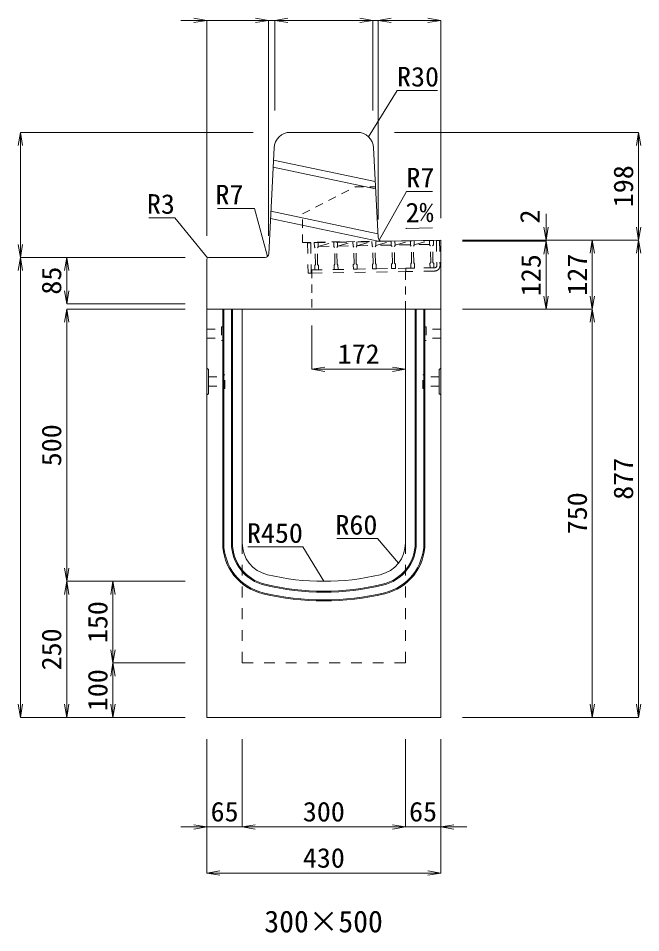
# Model space of a CAD drawing. Units: millimetres at full size. Extents: x -22536 to 51867, y -19720 to 38340.
# Drawn here: x -17531 to -16386, y 33411 to 35091 of the extents above; entities that cross this region are included whole.
import ezdxf
from ezdxf.enums import TextEntityAlignment as Align

# ---------------------------------------------------------------- set-up
doc = ezdxf.new("R2010")
doc.units = ezdxf.units.MM
doc.header["$LTSCALE"] = 20
for name, pattern in [('USER1', [2, 1, -1]), ('USER2', [1.35, 0.75, -0.6]), ('USER3', [1.35, 0.75, -0.6]), ('USER4', [2, 1, -1])]:
    doc.linetypes.add(name, pattern=pattern)
for name, color, linetype, lineweight in [('インサート', 3, 'USER2', 9), ('寸法線', 7, 'Continuous', 13), ('引出線', 4, 'Continuous', 13), ('本体', 2, 'Continuous', 13), ('目地', 132, 'Continuous', 5), ('ｸﾞﾚｰﾁﾝｸﾞ', 7, 'USER4', 9)]:
    doc.layers.add(name, color=color, linetype=linetype, lineweight=lineweight)
doc.layers.add('文字', color=7, linetype='Continuous')
doc.styles.add('ＭＳ 明朝', font='')
doc.styles.get('ＭＳ 明朝').set_extended_font_data('MS Mincho')

# ---------------------------------------------------------------- blocks, each defined once
blk = doc.blocks.new('open_arrow')
at = {"color": 0, "linetype": 'Continuous', "lineweight": -2}
blk.add_lwpolyline([(7.5, 1.25), (0, 0), (7.5, -1.25)], dxfattribs=at)

msp = doc.modelspace()

# ---------------------------------------------------------------- linework, layer by layer
at = {"layer": 'インサート'}
for p, q in [((-17183.88, 34520.08), (-17156.88, 34520.08)), ((-17183.88, 34520.08), (-17183.88, 34503.08)), ((-17153.88, 34524.08), (-17156.88, 34524.08)), ((-17156.88, 34524.08), (-17156.88, 34499.08)), ((-17153.88, 34499.08), (-17153.88, 34524.08)), ((-16783.88, 34524.08), (-16780.88, 34524.08)), ((-16783.88, 34499.08), (-16783.88, 34524.08)), ((-16780.88, 34524.08), (-16780.88, 34499.08)), ((-16753.88, 34520.08), (-16780.88, 34520.08)), ((-16753.88, 34520.08), (-16753.88, 34503.08)), ((-17183.88, 34503.08), (-17156.88, 34503.08)), ((-17156.88, 34499.08), (-17153.88, 34499.08)), ((-16780.88, 34499.08), (-16783.88, 34499.08)), ((-16753.88, 34503.08), (-16780.88, 34503.08)), ((-17180.68, 34432.08), (-17153.68, 34432.08)), ((-17180.68, 34432.08), (-17180.68, 34415.08)), ((-17150.68, 34436.08), (-17153.68, 34436.08)), ((-17153.68, 34436.08), (-17153.68, 34411.08)), ((-17150.68, 34411.08), (-17150.68, 34436.08)), ((-16787.08, 34436.08), (-16784.08, 34436.08)), ((-16787.08, 34411.08), (-16787.08, 34436.08)), ((-16784.08, 34436.08), (-16784.08, 34411.08)), ((-16757.08, 34432.08), (-16784.08, 34432.08)), ((-16757.08, 34432.08), (-16757.08, 34415.08)), ((-17180.68, 34415.08), (-17153.68, 34415.08)), ((-17153.68, 34411.08), (-17150.68, 34411.08)), ((-16784.08, 34411.08), (-16787.08, 34411.08)), ((-16757.08, 34415.08), (-16784.08, 34415.08))]:
    msp.add_line(p, q, dxfattribs=at)
at = {"layer": '寸法線'}
for p, q in [((-17231.88, 35087.15), (-17070.38, 35087.15)), ((-17183.88, 34691.57), (-17183.88, 35087.15)), ((-17118.38, 35087.15), (-17010.88, 35087.15)), ((-17070.38, 34691.57), (-17070.38, 35087.15)), ((-17070.38, 34691.57), (-17070.38, 35087.15)), ((-17058.88, 34921.58), (-17058.88, 35087.15)), ((-17058.88, 35087.15), (-16878.88, 35087.15)), ((-17058.88, 34921.58), (-17058.88, 35087.15)), ((-16926.88, 35087.15), (-16820.88, 35087.15)), ((-16878.88, 34921.58), (-16878.88, 35087.15)), ((-16878.88, 34921.58), (-16878.88, 35087.15)), ((-16868.88, 34721.58), (-16868.88, 35087.15)), ((-16868.88, 35087.15), (-16753.88, 35087.15)), ((-16868.88, 34721.58), (-16868.88, 35087.15)), ((-16753.88, 34723.58), (-16753.88, 35087.15)), ((-17526.82, 34881.58), (-17526.82, 34651.57)), ((-17098.88, 34881.58), (-17526.82, 34881.58)), ((-16838.88, 34881.58), (-16390.1, 34881.58)), ((-16390.1, 34881.58), (-16390.1, 34683.58)), ((-16560.1, 34731.58), (-16560.1, 34633.58)), ((-16713.88, 34683.58), (-16560.1, 34683.58)), ((-16713.88, 34683.58), (-16475.1, 34683.58)), ((-16713.88, 34683.58), (-16390.1, 34683.58)), ((-16713.88, 34683.58), (-16390.1, 34683.58)), ((-16713.88, 34681.58), (-16560.1, 34681.58)), ((-16713.88, 34681.58), (-16560.1, 34681.58)), ((-16560.1, 34681.58), (-16560.1, 34556.58)), ((-16475.1, 34683.58), (-16475.1, 34556.58)), ((-16390.1, 34683.58), (-16390.1, 33806.58)), ((-17223.88, 34651.57), (-17526.82, 34651.57)), ((-17526.82, 33806.58), (-17526.82, 34651.57)), ((-17223.88, 34651.57), (-17526.82, 34651.57)), ((-17441.82, 34651.57), (-17441.82, 34566.58)), ((-17223.88, 34651.57), (-17441.82, 34651.57)), ((-17223.88, 34566.58), (-17441.82, 34566.58)), ((-17441.82, 34556.58), (-17441.82, 34056.58)), ((-17223.88, 34556.58), (-17441.82, 34556.58)), ((-16713.88, 34556.58), (-16560.1, 34556.58)), ((-16713.88, 34556.58), (-16475.1, 34556.58)), ((-16713.88, 34556.58), (-16475.1, 34556.58)), ((-16475.1, 34556.58), (-16475.1, 33806.58)), ((-16990.88, 34526.58), (-16990.88, 34446.35)), ((-16990.88, 34446.35), (-16818.88, 34446.35)), ((-17223.88, 34056.58), (-17441.82, 34056.58)), ((-17441.82, 33806.58), (-17441.82, 34056.58)), ((-17223.88, 34056.58), (-17441.82, 34056.58)), ((-17356.82, 34056.58), (-17356.82, 33906.58)), ((-17223.88, 34056.58), (-17356.82, 34056.58)), ((-17223.88, 33906.58), (-17356.82, 33906.58)), ((-17356.82, 33906.58), (-17356.82, 33806.58)), ((-17223.88, 33906.58), (-17356.82, 33906.58)), ((-17223.88, 33806.58), (-17526.82, 33806.58)), ((-17223.88, 33806.58), (-17441.82, 33806.58)), ((-17223.88, 33806.58), (-17356.82, 33806.58)), ((-16713.88, 33806.58), (-16475.1, 33806.58)), ((-16713.88, 33806.58), (-16390.1, 33806.58)), ((-17183.88, 33766.58), (-17183.88, 33605.42)), ((-17183.88, 33766.58), (-17183.88, 33520.42)), ((-17118.88, 33766.58), (-17118.88, 33605.42)), ((-17118.88, 33766.58), (-17118.88, 33605.42)), ((-16818.88, 33766.58), (-16818.88, 33605.42)), ((-16818.88, 33766.58), (-16818.88, 33605.42)), ((-16753.88, 33766.58), (-16753.88, 33605.42)), ((-16753.88, 33766.58), (-16753.88, 33520.42)), ((-17231.88, 33605.42), (-17070.88, 33605.42)), ((-17118.88, 33605.42), (-16818.88, 33605.42)), ((-16866.88, 33605.42), (-16705.88, 33605.42)), ((-17183.88, 33520.42), (-16753.88, 33520.42))]:
    msp.add_line(p, q, dxfattribs=at)
at = {"layer": '引出線'}
for points in [[(-16886.74, 34873.31), (-16834.28, 34958.65), (-16759.6, 34958.65)], [(-16867.04, 34683.5), (-16817.02, 34773.11), (-16769.09, 34773.11)], [(-17072.21, 34653.5), (-17096.64, 34741.91), (-17164.57, 34741.91)], [(-17182.98, 34650.7), (-17242.82, 34724.79), (-17290.55, 34724.79)], [(-16818.02, 34705.17), (-16769.31, 34706.14), (-16818.05, 34705.16)], [(-16831.81, 34089.89), (-16870.4, 34135.29), (-16945.07, 34135.29)], [(-16968.88, 34056.58), (-17007.39, 34120.12), (-17108.4, 34120.12)]]:
    msp.add_lwpolyline(points, dxfattribs=at)
at = {"layer": '本体', "lineweight": 20}
for p, q in [((-17030.34, 34881.58), (-16907.42, 34881.58)), ((-17070.04, 34658.23), (-17060.3, 34853.07)), ((-16869.22, 34688.34), (-16877.45, 34853.07)), ((-16862.1, 34681.69), (-16753.88, 34683.57)), ((-16753.88, 34556.58), (-16753.88, 34683.57)), ((-17183.88, 34648.57), (-17183.88, 34556.58)), ((-17077.04, 34651.57), (-17180.88, 34651.57)), ((-16753.88, 34556.58), (-17183.88, 34556.58))]:
    msp.add_line(p, q, dxfattribs=at)
at = {"layer": '本体', "lineweight": 9}
for p, q in [((-16873.69, 34777.79), (-17062.08, 34817.48)), ((-16874.36, 34791.22), (-17061.42, 34830.63)), ((-16869.56, 34695.17), (-17066.13, 34736.58)), ((-16868.89, 34681.74), (-17066.78, 34723.43)), ((-17183.88, 34448.08), (-17180.68, 34446.08)), ((-17180.68, 34446.08), (-17180.68, 34401.08)), ((-16753.88, 34448.08), (-16757.08, 34446.08)), ((-16757.08, 34446.08), (-16757.08, 34401.08)), ((-17180.68, 34401.08), (-17183.88, 34399.08)), ((-16757.08, 34401.08), (-16753.88, 34399.08))]:
    msp.add_line(p, q, dxfattribs=at)
at = {"layer": '本体', "linetype": 'USER3', "lineweight": 9}
for p, q in [((-17008.07, 34731.57), (-16911.18, 34781.57)), ((-16911.18, 34781.57), (-16873.88, 34781.57)), ((-17008.07, 34679.16), (-17008.07, 34731.57)), ((-17008.07, 34679.16), (-16862.1, 34681.69)), ((-16818.88, 34556.58), (-16818.88, 34631.81)), ((-16990.88, 34628.82), (-16990.88, 34556.58))]:
    msp.add_line(p, q, dxfattribs=at)
at = {"layer": '本体'}
for p, q in [((-17183.88, 34556.58), (-17183.88, 33806.58)), ((-17183.88, 34556.58), (-17118.88, 34556.58)), ((-17118.88, 34556.58), (-17118.88, 34127.1)), ((-16818.88, 34556.58), (-16753.88, 34556.58)), ((-16818.88, 34556.58), (-16818.88, 34127.1)), ((-16753.88, 34556.58), (-16753.88, 33806.58)), ((-17183.88, 33806.58), (-16753.88, 33806.58))]:
    msp.add_line(p, q, dxfattribs=at)
at = {"layer": '本体', "linetype": 'USER1', "lineweight": 15}
for p, q in [((-17118.88, 34127.1), (-17118.88, 33906.58)), ((-16818.88, 34127.1), (-16818.88, 33906.58)), ((-17118.88, 33906.58), (-16818.88, 33906.58))]:
    msp.add_line(p, q, dxfattribs=at)
at = {"layer": '本体', "lineweight": 20}
for centre, radius, start, end in [((-17030.34, 34851.58), 30, 90, 177.13784), ((-16907.42, 34851.58), 30, 2.86268, 90), ((-16862.22, 34688.69), 7, 182.86268, 270.99344), ((-17180.88, 34648.57), 3, 90, 180), ((-17077.04, 34658.57), 7, 270, 357.13784)]:
    msp.add_arc(centre, radius, start, end, dxfattribs=at)
at = {"layer": '本体'}
for centre, radius, start, end in [((-17058.88, 34127.1), 60, 180, 256.65764), ((-16878.88, 34127.1), 60, 283.34236, 0), ((-16968.88, 34506.58), 450, 256.65764, 283.34236)]:
    msp.add_arc(centre, radius, start, end, dxfattribs=at)
at = {"layer": '目地'}
for p, q in [((-17154.88, 34556.58), (-17154.88, 34127.1)), ((-17152.88, 34556.58), (-17152.88, 34127.1)), ((-17138.88, 34556.58), (-17138.88, 34127.1)), ((-17136.88, 34556.58), (-17136.88, 34127.1)), ((-16800.88, 34127.1), (-16800.88, 34556.58)), ((-16798.88, 34127.1), (-16798.88, 34556.58)), ((-16784.88, 34127.1), (-16784.88, 34556.58)), ((-16782.88, 34127.1), (-16782.88, 34556.58))]:
    msp.add_line(p, q, dxfattribs=at)
for centre, radius, start, end in [((-17058.88, 34127.1), 96, 180, 256.65764), ((-17058.88, 34127.1), 94, 180, 256.65764), ((-17058.88, 34127.1), 80, 180, 256.65764), ((-17058.88, 34127.1), 78, 180, 256.65764), ((-16878.88, 34127.1), 78, 283.34236, 0), ((-16878.88, 34127.1), 80, 283.34236, 0), ((-16878.88, 34127.1), 94, 283.34236, 0), ((-16878.88, 34127.1), 96, 283.34236, 0), ((-16968.88, 34506.58), 470, 256.65764, 283.34236), ((-16968.88, 34506.58), 468, 256.65764, 283.34236), ((-16968.88, 34506.58), 486, 256.65764, 283.34236), ((-16968.88, 34506.58), 484, 256.65764, 283.34236)]:
    msp.add_arc(centre, radius, start, end, dxfattribs=at)
at = {"layer": 'ｸﾞﾚｰﾁﾝｸﾞ'}
for p, q in [((-16986.45, 34678.91), (-16767.48, 34682.71)), ((-16943.54, 34672.65), (-16915.36, 34680.14)), ((-16915.36, 34680.14), (-16915.22, 34672.14)), ((-16908.36, 34680.26), (-16908.22, 34672.26)), ((-16908.24, 34673.26), (-16880.07, 34680.75)), ((-16880.37, 34680.75), (-16880.23, 34672.75)), ((-16873.37, 34680.87), (-16873.23, 34672.87)), ((-16873.25, 34673.87), (-16845.07, 34681.36)), ((-16845.07, 34681.36), (-16844.93, 34673.36)), ((-16838.07, 34681.48), (-16837.93, 34673.48)), ((-16837.95, 34674.48), (-16809.78, 34681.97)), ((-16809.78, 34681.97), (-16809.64, 34673.98)), ((-16802.78, 34682.1), (-16802.64, 34674.1)), ((-16802.66, 34675.1), (-16774.48, 34682.59)), ((-16774.48, 34682.59), (-16774.34, 34674.59)), ((-16767.48, 34682.71), (-16767.34, 34674.71)), ((-16761.98, 34682.81), (-16755.98, 34682.91)), ((-16761.98, 34682.81), (-16761.18, 34636.81)), ((-16755.98, 34682.91), (-16755.19, 34636.92)), ((-16755.98, 34682.91), (-16755.19, 34636.92)), ((-16992.95, 34678.79), (-16998.95, 34678.69)), ((-16998.95, 34678.69), (-16997.98, 34622.7)), ((-16992.95, 34678.79), (-16991.98, 34622.8)), ((-16986.45, 34678.91), (-16986.31, 34670.91)), ((-16984.79, 34669.43), (-16986.31, 34670.91)), ((-16984.25, 34638.44), (-16984.79, 34669.43)), ((-16980.79, 34669.5), (-16979.31, 34671.03)), ((-16980.25, 34638.51), (-16980.79, 34669.5)), ((-16979.45, 34679.03), (-16979.31, 34671.03)), ((-16979.33, 34672.03), (-16950.66, 34679.53)), ((-16979.33, 34672.03), (-16950.53, 34672.53)), ((-16950.66, 34679.53), (-16950.52, 34671.53)), ((-16948.99, 34670.05), (-16950.52, 34671.53)), ((-16948.45, 34639.06), (-16948.99, 34670.05)), ((-16944.99, 34670.12), (-16943.52, 34671.65)), ((-16944.45, 34639.13), (-16944.99, 34670.12)), ((-16943.66, 34679.65), (-16943.52, 34671.65)), ((-16943.54, 34672.65), (-16915.24, 34673.14)), ((-16913.7, 34670.67), (-16915.22, 34672.14)), ((-16913.16, 34639.67), (-16913.7, 34670.67)), ((-16909.7, 34670.74), (-16908.22, 34672.26)), ((-16909.16, 34639.74), (-16909.7, 34670.74)), ((-16908.24, 34673.26), (-16879.94, 34673.75)), ((-16878.7, 34671.28), (-16880.23, 34672.75)), ((-16878.16, 34640.28), (-16878.7, 34671.28)), ((-16874.7, 34671.35), (-16873.23, 34672.87)), ((-16874.16, 34640.35), (-16874.7, 34671.35)), ((-16844.95, 34674.36), (-16873.25, 34673.87)), ((-16843.41, 34671.89), (-16844.93, 34673.36)), ((-16842.87, 34640.89), (-16843.41, 34671.89)), ((-16839.41, 34671.96), (-16837.93, 34673.48)), ((-16838.87, 34640.96), (-16839.41, 34671.96)), ((-16809.65, 34674.98), (-16837.95, 34674.48)), ((-16808.11, 34672.5), (-16809.64, 34673.98)), ((-16807.57, 34641.51), (-16808.11, 34672.5)), ((-16804.11, 34672.57), (-16802.64, 34674.1)), ((-16803.57, 34641.58), (-16804.11, 34672.57)), ((-16774.36, 34675.59), (-16802.66, 34675.1)), ((-16772.82, 34673.12), (-16774.34, 34674.59)), ((-16772.28, 34642.12), (-16772.82, 34673.12)), ((-16768.82, 34673.19), (-16767.34, 34674.71)), ((-16768.28, 34642.19), (-16768.82, 34673.19)), ((-16992.08, 34628.8), (-16818.11, 34631.82)), ((-16984.25, 34638.44), (-16985.72, 34636.91)), ((-16985.72, 34636.91), (-16985.58, 34628.91)), ((-16980.25, 34638.51), (-16978.72, 34637.03)), ((-16978.72, 34637.03), (-16978.58, 34629.03)), ((-16948.45, 34639.06), (-16949.93, 34637.53)), ((-16949.93, 34637.53), (-16949.79, 34629.53)), ((-16949.79, 34629.53), (-16942.79, 34629.66)), ((-16944.45, 34639.13), (-16942.93, 34637.65)), ((-16942.93, 34637.65), (-16942.79, 34629.66)), ((-16913.16, 34639.67), (-16914.63, 34638.15)), ((-16914.63, 34638.15), (-16914.49, 34630.15)), ((-16914.49, 34630.15), (-16907.49, 34630.27)), ((-16909.16, 34639.74), (-16907.63, 34638.27)), ((-16907.63, 34638.27), (-16907.49, 34630.27)), ((-16878.16, 34640.28), (-16879.64, 34638.75)), ((-16879.64, 34638.75), (-16879.5, 34630.76)), ((-16872.5, 34630.88), (-16879.5, 34630.76)), ((-16874.16, 34640.35), (-16872.64, 34638.88)), ((-16872.64, 34638.88), (-16872.5, 34630.88)), ((-16842.87, 34640.89), (-16844.34, 34639.37)), ((-16844.34, 34639.37), (-16844.2, 34631.37)), ((-16837.2, 34631.49), (-16844.2, 34631.37)), ((-16838.87, 34640.96), (-16837.34, 34639.49)), ((-16837.34, 34639.49), (-16837.2, 34631.49)), ((-16765.11, 34632.74), (-16818.11, 34631.82)), ((-16818.11, 34631.82), (-16818, 34625.82)), ((-16807.57, 34641.51), (-16809.05, 34639.98)), ((-16809.05, 34639.98), (-16808.91, 34631.98)), ((-16801.91, 34632.1), (-16808.91, 34631.98)), ((-16803.57, 34641.58), (-16802.05, 34640.1)), ((-16802.05, 34640.1), (-16801.91, 34632.1)), ((-16772.28, 34642.12), (-16773.75, 34640.59)), ((-16773.75, 34640.59), (-16773.61, 34632.6)), ((-16766.61, 34632.72), (-16773.61, 34632.6)), ((-16768.28, 34642.19), (-16766.75, 34640.72)), ((-16766.75, 34640.72), (-16766.61, 34632.72)), ((-16991.98, 34622.8), (-16997.98, 34622.7)), ((-16991.98, 34622.8), (-16818, 34625.82)), ((-16985.58, 34628.91), (-16978.58, 34629.03)), ((-16765.01, 34626.74), (-16818, 34625.82))]:
    msp.add_line(p, q, dxfattribs=at)
for radius, start, end in [(4, 270.99562, 0.99536), (10, 270.99553, 0.99532)]:
    msp.add_arc((-16765.18, 34636.74), radius, start, end, dxfattribs=at)

# ---------------------------------------------------------------- block references
at = {"layer": '寸法線', "xscale": 3.2, "yscale": 3.2}
for p, rotation in [((-17183.88, 35087.15), 180), ((-17070.38, 35087.15), 180), ((-17070.38, 35087.15), 180), ((-16878.88, 35087.15), 180), ((-16878.88, 35087.15), 180), ((-16753.88, 35087.15), 180), ((-17526.82, 34881.58), 270), ((-16390.1, 34881.58), 270), ((-16560.1, 34683.58), 90), ((-16390.1, 34683.58), 90), ((-16560.1, 34681.58), 270), ((-16560.1, 34681.58), 270), ((-16475.1, 34683.58), 270), ((-16390.1, 34683.58), 270), ((-17526.82, 34651.57), 90), ((-17526.82, 34651.57), 270), ((-17441.82, 34651.57), 270), ((-17441.82, 34566.58), 90), ((-16560.1, 34556.58), 90), ((-16475.1, 34556.58), 90), ((-17441.82, 34556.58), 270), ((-16475.1, 34556.58), 270), ((-16818.88, 34446.35), 180), ((-17441.82, 34056.58), 90), ((-17441.82, 34056.58), 270), ((-17356.82, 34056.58), 270), ((-17356.82, 33906.58), 90), ((-17356.82, 33906.58), 270), ((-17526.82, 33806.58), 90), ((-17441.82, 33806.58), 90), ((-17356.82, 33806.58), 90), ((-16475.1, 33806.58), 90), ((-16390.1, 33806.58), 90), ((-17183.88, 33605.42), 180), ((-16818.88, 33605.42), 180), ((-16818.88, 33605.42), 180), ((-16753.88, 33520.42), 180)]:
    msp.add_blockref('open_arrow', p, dxfattribs=dict(at, rotation=rotation))
for p in [(-17058.88, 35087.15), (-17058.88, 35087.15), (-16868.88, 35087.15), (-16868.88, 35087.15), (-16990.88, 34446.35), (-17118.88, 33605.42), (-17118.88, 33605.42), (-16753.88, 33605.42), (-17183.88, 33520.42)]:
    msp.add_blockref('open_arrow', p, dxfattribs=at)
at = {"layer": '引出線'}
for p, xscale, yscale, rotation in [((-16886.74, 34873.31), 0.16, 0.16, 58.4), ((-16818.02, 34705.17), 0.16, 0.16, 1.1), ((-16867.04, 34683.5), 0.16, 0.16, 60.8), ((-17182.98, 34650.7), 0.16, 0.16, 128.9), ((-17072.21, 34653.5), 0.16, 0.16, 105.4), ((-16831.81, 34089.89), 0.133, 0.133, 130.4), ((-16968.88, 34056.58), 0.133, 0.133, 121.2)]:
    msp.add_blockref('open_arrow', p, dxfattribs=dict(at, xscale=xscale, yscale=yscale, rotation=rotation))

# ---------------------------------------------------------------- texts
at = {"layer": '寸法線', "style": 'ＭＳ 明朝', "width": 1.05}
for s, p in [('198', (-16418.1, 34782.58)), ('2', (-16590.1, 34726.91)), ('125', (-16588.1, 34619.08)), ('127', (-16503.1, 34620.08)), ('85', (-17469.82, 34609.08)), ('500', (-17469.82, 34306.58)), ('877', (-16418.1, 34245.08)), ('750', (-16503.1, 34181.58)), ('150', (-17384.82, 33981.58)), ('250', (-17469.82, 33931.58)), ('100', (-17384.82, 33856.58))]:
    msp.add_text(s, height=36.03, rotation=90, dxfattribs=at).set_placement(p, align=Align.MIDDLE_CENTER)
for s, p in [('172', (-16904.88, 34474.35)), ('65', (-17151.38, 33633.42)), ('300', (-16968.88, 33633.42)), ('65', (-16786.38, 33633.42)), ('430', (-16968.88, 33548.42))]:
    msp.add_text(s, height=36.03, dxfattribs=at).set_placement(p, align=Align.MIDDLE_CENTER)
at = {"layer": '引出線', "style": 'ＭＳ 明朝', "width": 1.05}
for s, p in [('R30', (-16834.28, 35001.85)), ('R7', (-16817.02, 34816.31))]:
    msp.add_text(s, height=36.03, dxfattribs=at).set_placement(p, align=Align.TOP_LEFT)
for s, p in [('R7', (-17116.64, 34785.11)), ('R3', (-17242.82, 34767.99)), ('R60', (-16870.4, 34178.49)), ('R450', (-17007.39, 34163.32))]:
    msp.add_text(s, height=36.03, dxfattribs=at).set_placement(p, align=Align.TOP_RIGHT)
msp.add_text('2%', height=36.03, rotation=1.146, dxfattribs=at).set_placement((-16818.99, 34752.06), align=Align.TOP_LEFT)
at = {"layer": '文字', "style": 'ＭＳ 明朝'}
msp.add_text('300×500', height=40.03, dxfattribs=at).set_placement((-16969.36, 33431.6), align=Align.MIDDLE_CENTER)

doc.saveas('drawing.dxf')
